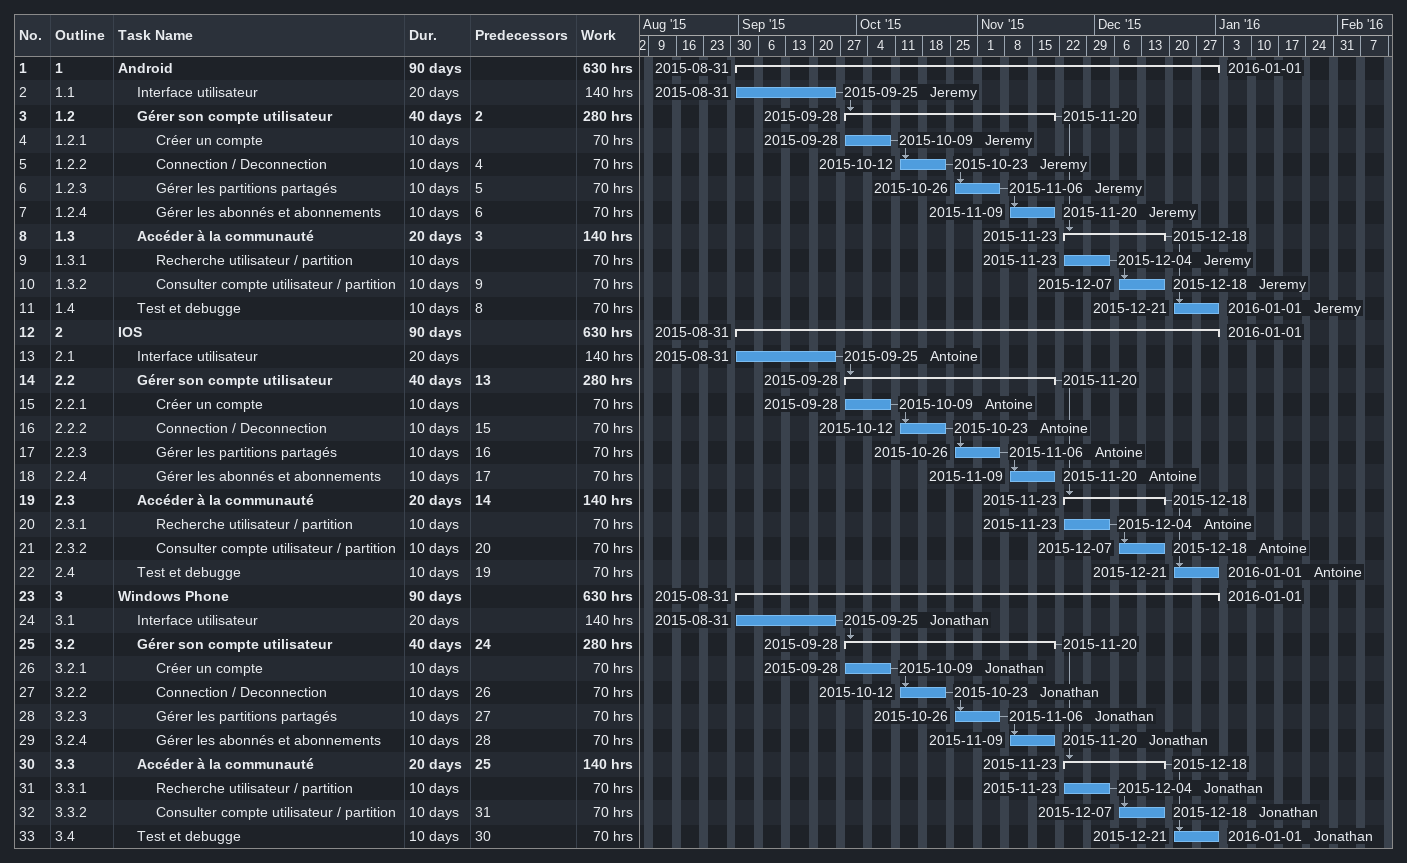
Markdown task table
| ID | WBS | Task | Duration | Start | Finish | Predecessors | Resources | Work (h) |
|---|---|---|---|---|---|---|---|---|
| 1 | 1 | **Android** | 90d | 2015-08-31 | 2016-01-01 |  |  | 630 |
| 2 | 1.1 | Interface utilisateur | 20d | 2015-08-31 | 2015-09-25 |  | Jeremy | 140 |
| 3 | 1.2 | **Gérer son compte utilisateur** | 40d | 2015-09-28 | 2015-11-20 | 2 |  | 280 |
| 4 | 1.2.1 | Créer un compte | 10d | 2015-09-28 | 2015-10-09 |  | Jeremy | 70 |
| 5 | 1.2.2 | Connection / Deconnection | 10d | 2015-10-12 | 2015-10-23 | 4 | Jeremy | 70 |
| 6 | 1.2.3 | Gérer les partitions partagés | 10d | 2015-10-26 | 2015-11-06 | 5 | Jeremy | 70 |
| 7 | 1.2.4 | Gérer les abonnés et abonnements | 10d | 2015-11-09 | 2015-11-20 | 6 | Jeremy | 70 |
| 8 | 1.3 | **Accéder à la communauté** | 20d | 2015-11-23 | 2015-12-18 | 3 |  | 140 |
| 9 | 1.3.1 | Recherche utilisateur / partition | 10d | 2015-11-23 | 2015-12-04 |  | Jeremy | 70 |
| 10 | 1.3.2 | Consulter compte utilisateur / partition | 10d | 2015-12-07 | 2015-12-18 | 9 | Jeremy | 70 |
| 11 | 1.4 | Test et debugge | 10d | 2015-12-21 | 2016-01-01 | 8 | Jeremy | 70 |
| 12 | 2 | **IOS** | 90d | 2015-08-31 | 2016-01-01 |  |  | 630 |
| 13 | 2.1 | Interface utilisateur | 20d | 2015-08-31 | 2015-09-25 |  | Antoine | 140 |
| 14 | 2.2 | **Gérer son compte utilisateur** | 40d | 2015-09-28 | 2015-11-20 | 13 |  | 280 |
| 15 | 2.2.1 | Créer un compte | 10d | 2015-09-28 | 2015-10-09 |  | Antoine | 70 |
| 16 | 2.2.2 | Connection / Deconnection | 10d | 2015-10-12 | 2015-10-23 | 15 | Antoine | 70 |
| 17 | 2.2.3 | Gérer les partitions partagés | 10d | 2015-10-26 | 2015-11-06 | 16 | Antoine | 70 |
| 18 | 2.2.4 | Gérer les abonnés et abonnements | 10d | 2015-11-09 | 2015-11-20 | 17 | Antoine | 70 |
| 19 | 2.3 | **Accéder à la communauté** | 20d | 2015-11-23 | 2015-12-18 | 14 |  | 140 |
| 20 | 2.3.1 | Recherche utilisateur / partition | 10d | 2015-11-23 | 2015-12-04 |  | Antoine | 70 |
| 21 | 2.3.2 | Consulter compte utilisateur / partition | 10d | 2015-12-07 | 2015-12-18 | 20 | Antoine | 70 |
| 22 | 2.4 | Test et debugge | 10d | 2015-12-21 | 2016-01-01 | 19 | Antoine | 70 |
| 23 | 3 | **Windows Phone** | 90d | 2015-08-31 | 2016-01-01 |  |  | 630 |
| 24 | 3.1 | Interface utilisateur | 20d | 2015-08-31 | 2015-09-25 |  | Jonathan | 140 |
| 25 | 3.2 | **Gérer son compte utilisateur** | 40d | 2015-09-28 | 2015-11-20 | 24 |  | 280 |
| 26 | 3.2.1 | Créer un compte | 10d | 2015-09-28 | 2015-10-09 |  | Jonathan | 70 |
| 27 | 3.2.2 | Connection / Deconnection | 10d | 2015-10-12 | 2015-10-23 | 26 | Jonathan | 70 |
| 28 | 3.2.3 | Gérer les partitions partagés | 10d | 2015-10-26 | 2015-11-06 | 27 | Jonathan | 70 |
| 29 | 3.2.4 | Gérer les abonnés et abonnements | 10d | 2015-11-09 | 2015-11-20 | 28 | Jonathan | 70 |
| 30 | 3.3 | **Accéder à la communauté** | 20d | 2015-11-23 | 2015-12-18 | 25 |  | 140 |
| 31 | 3.3.1 | Recherche utilisateur / partition | 10d | 2015-11-23 | 2015-12-04 |  | Jonathan | 70 |
| 32 | 3.3.2 | Consulter compte utilisateur / partition | 10d | 2015-12-07 | 2015-12-18 | 31 | Jonathan | 70 |
| 33 | 3.4 | Test et debugge | 10d | 2015-12-21 | 2016-01-01 | 30 | Jonathan | 70 |
